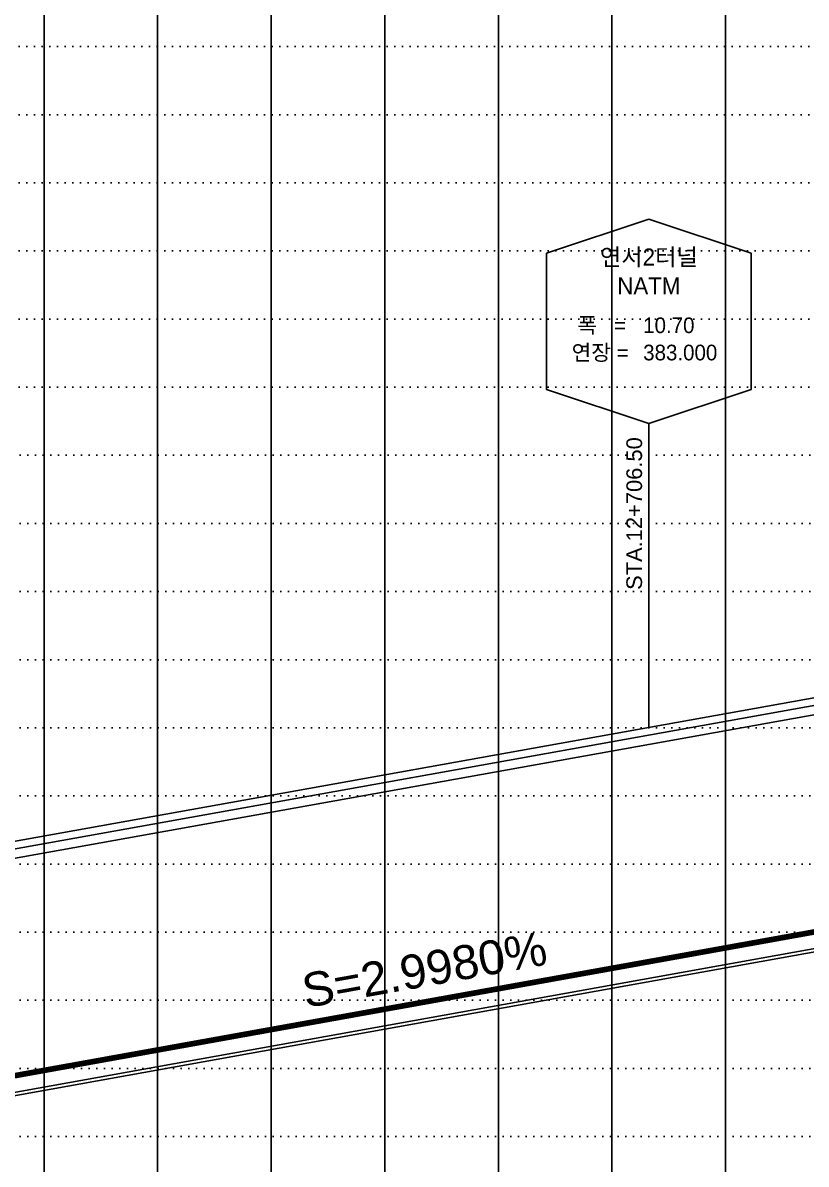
# Model space of a CAD drawing. Header units: millimetres. Extents: x -1499 to 6658, y -12483 to -6008.
# Drawn here: x 1852.4 to 1990.4, y -11025.9 to -10824.9 of the extents above; entities that cross this region are included whole.
import ezdxf
from ezdxf.enums import TextEntityAlignment as Align

# ---------------------------------------------------------------- set-up
doc = ezdxf.new("R2010")
doc.units = ezdxf.units.MM
doc.linetypes.add('A-DOTLN01H', pattern=[0.125, 0, -0.125])
doc.linetypes.add('CONT', pattern=[2, 1, 1])
for name, color, linetype in [('CR-BRDG-NEWC', 4, 'CONT'), ('CR-GRID', 56, 'A-DOTLN01H'), ('CS-CONC-MAJR', 4, 'Continuous'), ('CS-EXCV', 3, 'A-DIGLN01'), ('구조물인출선', 1, 'Continuous'), ('수직그리드', 1, 'Continuous'), ('신규구조물', 4, 'Continuous'), ('일반제원문자', 3, 'Continuous'), ('종단계획선', 7, 'Continuous')]:
    doc.layers.add(name, color=color, linetype=linetype)
doc.styles.get("Standard").update_dxf_attribs({"font": 'arial.ttf'})
doc.styles.add('WGTXT', font='Gulim.ttf')
doc.linetypes.add('A-DIGLN01', pattern='A,0.9,-0.2,[19,kscals.shx,S=0.1,R=180,X=0,Y=0],0.9', length=2)

# ---------------------------------------------------------------- blocks, each defined once
blk = doc.blocks.new('CRBRDGN')
blk.add_lwpolyline([(-18, 30), (0, 36), (18, 30), (18, 6), (0, 0), (-18, 6)], close=True)
at = {"style": 'WGTXT'}
for s, p in [(' 폭   =', (-13.6, 15.94)), ('연장 =', (-13.6, 11.14))]:
    blk.add_text(s, height=2.76, dxfattribs=at).set_placement(p)
for tag, p in [('BRDG_NAME', (0, 29.35)), ('SUPER_STRU', (0, 24.27))]:
    blk.add_attdef(tag, text='', height=3, dxfattribs=at).set_placement(p, align=Align.MIDDLE_CENTER)
for tag, p in [('BRDG_WID', (-1, 15.94)), ('BRDG_LEN', (-1, 11.14))]:
    blk.add_attdef(tag, p, '', height=2.76, dxfattribs=at)

msp = doc.modelspace()

# ---------------------------------------------------------------- linework, layer by layer
at = {"layer": 'CR-GRID', "linetype": 'A-DOTLN01H', "ltscale": 10}
for p, q in [((696.16, -10829.06), (6196.16, -10829.06)), ((696.16, -10841.06), (6196.16, -10841.06)), ((696.16, -10853.06), (2236.16, -10853.06)), ((696.16, -10865.06), (2236.16, -10865.06)), ((696.16, -10877.06), (2236.16, -10877.06)), ((696.16, -10889.06), (6196.16, -10889.06)), ((1436.16, -10901.06), (6196.16, -10901.06)), ((1436.16, -10925.06), (6196.16, -10925.06)), ((1436.16, -10937.06), (6636.16, -10937.06)), ((1436.16, -10949.06), (6636.16, -10949.06)), ((1436.16, -10961.06), (6636.16, -10961.06)), ((1436.16, -10985.06), (6636.16, -10985.06)), ((1436.16, -10997.06), (6636.16, -10997.06)), ((1436.16, -11009.06), (6636.16, -11009.06)), ((1436.16, -11021.06), (6636.16, -11021.06))]:
    msp.add_line(p, q, dxfattribs=at)
at = {"layer": 'CR-GRID', "color": 6, "linetype": 'A-DOTLN01H', "ltscale": 10}
for p, q in [((1436.16, -10913.06), (6196.16, -10913.06)), ((1436.16, -10973.06), (6636.16, -10973.06))]:
    msp.add_line(p, q, dxfattribs=at)
at = {"layer": 'CS-CONC-MAJR'}
for p, q in [((2137.16, -10918.97), (1788.16, -10981.73)), ((2137.16, -10920.6), (1788.16, -10983.36))]:
    msp.add_line(p, q, dxfattribs=at)
msp.add_lwpolyline([(1788.16, -11024.6), (2137.16, -10961.82)], dxfattribs=at)
at = {"layer": 'CS-EXCV', "ltscale": 5}
msp.add_line((2137.26, -10917.58), (1788.16, -10980.36), dxfattribs=at)
msp.add_lwpolyline([(1788.16, -11025.2), (2137.16, -10962.42)], dxfattribs=at)
at = {"layer": '구조물인출선'}
for p, q in [((1962.66, -10936.27), (1962.66, -10895.47)), ((1962.66, -10937.67), (1962.66, -10931.67)), ((1962.66, -10948.98), (1962.66, -10936.27))]:
    msp.add_line(p, q, dxfattribs=at)
at = {"layer": '수직그리드'}
for p, q in [((1916.16, -10557.92), (1916.16, -11873.06)), ((1936.16, -10575.69), (1936.16, -11873.06)), ((1956.16, -10600.34), (1956.16, -11873.06)), ((1896.16, -10611.08), (1896.16, -11873.06)), ((1976.16, -10616.35), (1976.16, -11873.06)), ((1876.16, -10671.38), (1876.16, -11873.06)), ((1856.16, -10719.55), (1856.16, -11873.06))]:
    msp.add_line(p, q, dxfattribs=at)
at = {"layer": '종단계획선', "const_width": 1, "flags": 128}
msp.add_lwpolyline([(1246.16, -11119.15), (2761.16, -10846.63)], dxfattribs=at)

# ---------------------------------------------------------------- block references
at = {"layer": 'CR-BRDG-NEWC'}
msp.add_blockref('CRBRDGN', (1962.66, -10895.47), dxfattribs=at).add_auto_attribs({'BRDG_NAME': '연서2터널', 'SUPER_STRU': 'NATM', 'BRDG_WID': '10.70', 'BRDG_LEN': '383.000'})

# ---------------------------------------------------------------- texts
at = {"layer": '신규구조물'}
msp.add_text('STA.12+706.50', height=2.76, rotation=90, dxfattribs=at).set_placement((1961.46, -10897.87), align=Align.RIGHT)
at = {"layer": '일반제원문자'}
msp.add_text('S=2.9980%', height=6, rotation=10.1974, dxfattribs=at).set_placement((1923.66, -10994.58), align=Align.CENTER)

doc.saveas('drawing.dxf')
